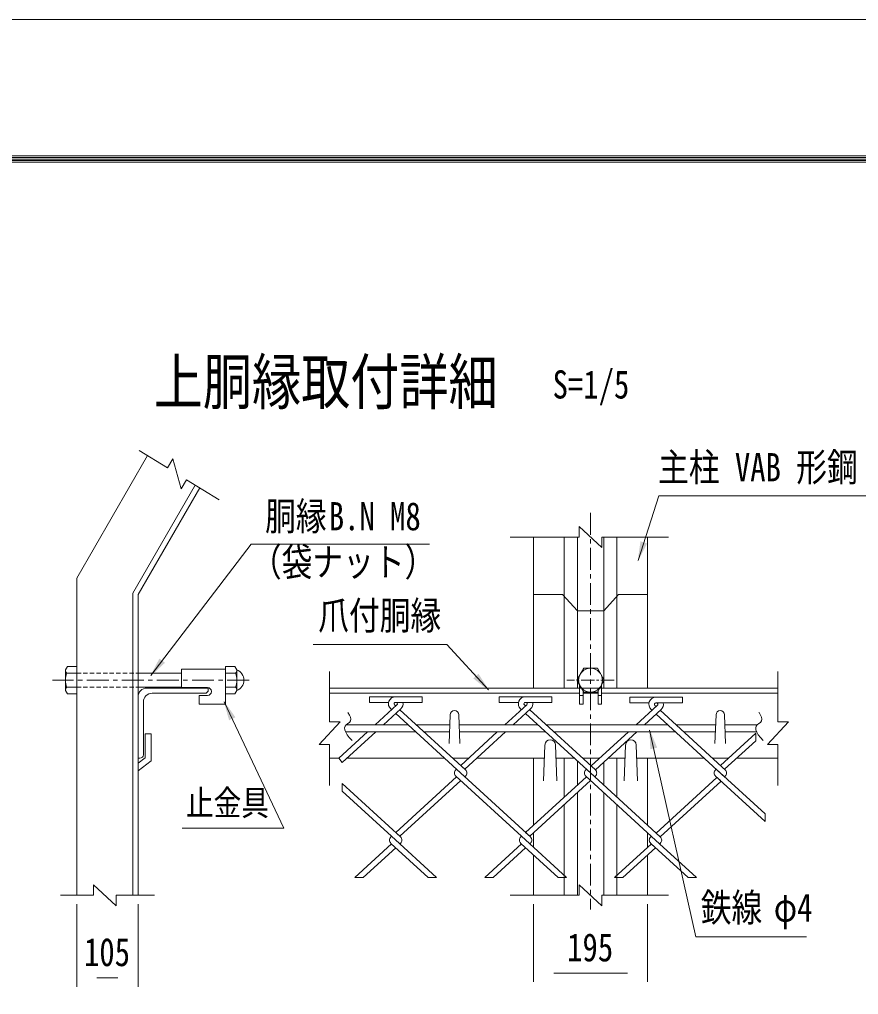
# Model space of a CAD drawing. Units: millimetres, scale not verified, with parts at other scales. Extents: x -4455 to 4455, y -3150 to 3150.
# Drawn here: x 1591 to 3025, y 1483 to 3150 of the extents above; entities that cross this region are included whole.
import ezdxf
from ezdxf.enums import TextEntityAlignment as Align

# ---------------------------------------------------------------- set-up
doc = ezdxf.new("R2010")
doc.units = ezdxf.units.MM
doc.header["$LTSCALE"] = 30
for name, pattern in [('USER1', [1.125, 0.75, -0.125, 0.125, -0.125]), ('USER2', [0.375, 0.25, -0.125]), ('USER4', [2, 1.25, -0.25, 0.25, -0.25])]:
    doc.linetypes.add(name, pattern=pattern)
doc.layers.add('0-0_D-TTL-TXT', color=7, linetype='Continuous')
for name, color, linetype, lineweight in [('0-1_D-STR1', 1, 'Continuous', 18), ('0-2_D-STR3', 3, 'Continuous', 13), ('0-3_D-BMK', 2, 'USER1', 13), ('0-4_D-STR-DIM', 4, 'Continuous', 13), ('0-6_7詳細', 3, 'Continuous', 18), ('0-7_D-STR-TXT', 3, 'Continuous', 13), ('0-8_D-STR2', 2, 'Continuous', 13), ('1-2_D-TTL', 7, 'Continuous', 9)]:
    doc.layers.add(name, color=color, linetype=linetype, lineweight=lineweight)
doc.styles.add('ＭＳ ゴシック', font='')
doc.styles.get('ＭＳ ゴシック').set_extended_font_data('MS Gothic')

msp = doc.modelspace()

# ---------------------------------------------------------------- linework, layer by layer
at = {"layer": '0-1_D-STR1'}
for p, q in [((1809.27, 2404.61), (1688.28, 2195.04)), ((1890.88, 2353.94), (1784.28, 2169.32)), ((1898.53, 2349.19), (1793.28, 2166.91)), ((2469.25, 2265.1), (2469.25, 2006.91)), ((2521.75, 2265.1), (2521.75, 2006.91)), ((2544.25, 2265.1), (2544.25, 2006.91)), ((2589.25, 2265.1), (2589.25, 2006.91)), ((2611.75, 2265.1), (2611.75, 2006.91)), ((2664.25, 2265.1), (2664.25, 2006.91)), ((1688.28, 2195.04), (1688.28, 1652.48)), ((1784.28, 2169.32), (1784.28, 1652.48)), ((1793.28, 2166.91), (1793.28, 1652.48)), ((1808.28, 2006.91), (1913.28, 2006.91)), ((1913.28, 2006.91), (1913.28, 2003.91)), ((2120.68, 2006.91), (2548, 2006.91)), ((2701.75, 2006.91), (2431.75, 2006.91)), ((2585.5, 2006.91), (2887.08, 2006.91)), ((1793.28, 1886.91), (1793.28, 1991.91)), ((1817.28, 1997.91), (1907.28, 1997.91)), ((2120.68, 1997.91), (2548, 1997.91)), ((2554, 1997.91), (2579.5, 1997.91)), ((2585.5, 1997.91), (2887.08, 1997.91)), ((1802.28, 1892.91), (1802.28, 1982.91)), ((1805.11, 1928.72), (1805.11, 1887.72)), ((1815.61, 1928.72), (1805.11, 1928.72)), ((1815.61, 1928.72), (1815.61, 1882.56)), ((1793.28, 1878.58), (1805.11, 1887.72)), ((1793.28, 1886.91), (1796.28, 1886.91)), ((2120.68, 1886.91), (2136.15, 1886.91)), ((2150.36, 1886.91), (2317.05, 1886.91)), ((2331.26, 1886.91), (2358.18, 1886.91)), ((2372.39, 1886.91), (2487.93, 1886.91)), ((2469.25, 1886.91), (2469.25, 1772.21)), ((2507.57, 1886.91), (2539.08, 1886.91)), ((2521.75, 1886.91), (2521.75, 1820.32)), ((2553.29, 1886.91), (2582.35, 1886.91)), ((2596.56, 1886.91), (2625.93, 1886.91)), ((2611.75, 1886.91), (2611.75, 1820.32)), ((2645.57, 1886.91), (2761.11, 1886.91)), ((2664.25, 1886.91), (2664.25, 1772.21)), ((2775.32, 1886.91), (2802.24, 1886.91)), ((2816.45, 1886.91), (2887.08, 1886.91)), ((1793.28, 1865.31), (1815.61, 1882.56)), ((2544.25, 1882.17), (2544.25, 1840.94)), ((2589.25, 1880.21), (2589.25, 1840.94)), ((2544.25, 1827.92), (2544.25, 1652.48)), ((2589.25, 1827.92), (2589.25, 1652.48)), ((2521.75, 1807.3), (2521.75, 1686.32)), ((2611.75, 1807.3), (2611.75, 1686.32)), ((2469.25, 1759.19), (2469.25, 1734.43)), ((2664.25, 1759.19), (2664.25, 1734.43)), ((2469.25, 1721.41), (2469.25, 1652.48)), ((2664.25, 1721.41), (2664.25, 1652.48)), ((2521.75, 1684.29), (2521.75, 1652.48)), ((2611.75, 1684.29), (2611.75, 1652.48))]:
    msp.add_line(p, q, dxfattribs=at)
for centre, radius, start, end in [((1808.28, 1991.91), 15, 90, 180), ((1907.28, 2003.91), 6, 270, 0), ((1817.28, 1982.91), 15, 90, 180), ((1796.28, 1892.91), 6, 270, 0)]:
    msp.add_arc(centre, radius, start, end, dxfattribs=at)
at = {"layer": '0-2_D-STR3'}
for p, q in [((1669.08, 2038.02), (1672.41, 2043.78)), ((1669.08, 2002.5), (1669.08, 2038.02)), ((1672.41, 2043.78), (1688.28, 2043.78)), ((1688.28, 1996.74), (1688.28, 2043.78)), ((1867.71, 2039.22), (1942.71, 2039.22)), ((1867.71, 2039.22), (1867.71, 2007.72)), ((1942.71, 1996.74), (1942.71, 2043.78)), ((1958.59, 2043.78), (1942.71, 2043.78)), ((1942.71, 2039.22), (1942.71, 1979.22)), ((1961.91, 2038.02), (1958.59, 2043.78)), ((1961.91, 2002.5), (1961.91, 2038.02)), ((1671.14, 2032.26), (1688.28, 2032.26)), ((1793.28, 2032.26), (1867.71, 2032.26)), ((1959.85, 2032.26), (1942.71, 2032.26)), ((1669.08, 2002.5), (1672.41, 1996.74)), ((1671.14, 2008.26), (1688.28, 2008.26)), ((1793.28, 2008.26), (1867.71, 2008.26)), ((1867.71, 2007.72), (1911.96, 2007.72)), ((1959.85, 2008.26), (1942.71, 2008.26)), ((1961.91, 2002.5), (1958.59, 1996.74)), ((2548, 2012), (2548, 1979.22)), ((2550.47, 2007.72), (2548, 2007.72)), ((2554, 2001.61), (2554, 1979.22)), ((2583.03, 2007.72), (2585.5, 2007.72)), ((2585.5, 2012), (2585.5, 1979.22)), ((1672.41, 1996.74), (1688.28, 1996.74)), ((1897.71, 1994.22), (1897.71, 1979.22)), ((1897.71, 1994.22), (1911.96, 1994.22)), ((1958.59, 1996.74), (1942.71, 1996.74)), ((2554, 1994.22), (2548, 1994.22)), ((2579.5, 1994.22), (2585.5, 1994.22)), ((1897.71, 1979.22), (1942.71, 1979.22)), ((2554, 1979.22), (2548, 1979.22))]:
    msp.add_line(p, q, dxfattribs=at)
at = {"layer": '0-2_D-STR3', "color": 1, "linetype": 'USER2'}
for p, q in [((1688.28, 2032.26), (1793.28, 2032.26)), ((1688.28, 2008.26), (1793.28, 2008.26))]:
    msp.add_line(p, q, dxfattribs=at)
at = {"layer": '0-2_D-STR3'}
msp.add_lwpolyline([(2543.23, 2020.26), (2554.99, 2040.63), (2578.51, 2040.63), (2590.27, 2020.26), (2578.51, 1999.89), (2554.99, 1999.89)], close=True, dxfattribs=at)
msp.add_lwpolyline([(2579.5, 2001.61), (2579.5, 1979.22), (2585.5, 1979.22)], dxfattribs=at)
msp.add_circle((2566.75, 2020.26), 20.4, dxfattribs=at)
for centre, radius, start, end in [((1678.17, 2038.02), 9.09, 180, 219.3382), ((1952.83, 2038.02), 9.09, 320.6618, 0), ((1955.09, 2020.26), 19.02, 291.00774, 68.99226), ((1705.08, 2020.26), 36, 160.52878, 199.47122), ((1925.91, 2020.26), 36, 340.52878, 19.47122), ((1678.17, 2002.5), 9.09, 140.6618, 180), ((1911.96, 2000.97), 6.75, 270, 90), ((1952.83, 2002.5), 9.09, 0, 39.3382)]:
    msp.add_arc(centre, radius, start, end, dxfattribs=at)
at = {"layer": '0-3_D-BMK', "linetype": 'USER4'}
for p, q in [((2566.75, 2306.48), (2566.75, 1628.19)), ((1982.97, 2020.26), (1646.72, 2020.26))]:
    msp.add_line(p, q, dxfattribs=at)
at = {"layer": '0-3_D-BMK'}
msp.add_line((2607.05, 2020.26), (2526.4, 2020.26), dxfattribs=at)
at = {"layer": '0-4_D-STR-DIM'}
for p, q in [((1843.24, 2383.52), (1795.18, 2413.35)), ((1843.24, 2383.52), (1852.74, 2398.81)), ((1866.69, 2347.77), (1852.74, 2398.81)), ((1876.18, 2363.07), (1866.69, 2347.77)), ((1876.18, 2363.07), (1931.63, 2328.64)), ((1717.08, 1652.48), (1717.08, 1670.48)), ((1755.86, 1634.48), (1717.08, 1670.48)), ((2586.14, 1634.48), (2547.36, 1670.48)), ((2547.36, 1652.48), (2547.36, 1670.48)), ((1717.08, 1652.48), (1660.52, 1652.48)), ((1755.86, 1652.48), (1821.13, 1652.48)), ((1755.86, 1652.48), (1755.86, 1634.48)), ((2547.36, 1652.48), (2429.56, 1652.48)), ((2586.14, 1652.48), (2700.08, 1652.48)), ((2586.14, 1652.48), (2586.14, 1634.48))]:
    msp.add_line(p, q, dxfattribs=at)
at = {"layer": '0-4_D-STR-DIM', "color": 1, "lineweight": 18}
for p, q in [((1688.28, 1637.48), (1688.28, 1496.09)), ((1793.28, 1637.48), (1793.28, 1496.09)), ((2469.25, 1637.48), (2469.25, 1504.2)), ((2664.25, 1637.48), (2664.25, 1504.2)), ((2503.75, 1519.2), (2629.75, 1519.2)), ((1722.78, 1511.09), (1758.78, 1511.09))]:
    msp.add_line(p, q, dxfattribs=at)
at = {"layer": '0-6_7詳細', "color": 4}
for p, q in [((2586.14, 2247.1), (2547.36, 2283.1)), ((2547.36, 2265.1), (2547.36, 2283.1)), ((2547.36, 2265.1), (2429.56, 2265.1)), ((2586.14, 2265.1), (2700.08, 2265.1)), ((2586.14, 2265.1), (2586.14, 2247.1)), ((2120.68, 1949.35), (2120.68, 2034.93)), ((2887.08, 1949.35), (2887.08, 2034.93)), ((2138.68, 1949.35), (2102.68, 1910.57)), ((2120.68, 1949.35), (2138.68, 1949.35)), ((2120.68, 1910.57), (2102.68, 1910.57)), ((2120.68, 1910.57), (2120.68, 1840.38)), ((2887.08, 1910.57), (2869.08, 1910.57)), ((2887.08, 1910.57), (2887.08, 1840.38))]:
    msp.add_line(p, q, dxfattribs=at)
at = {"layer": '0-6_7詳細', "color": 7, "lineweight": 9}
for p, q in [((2589.25, 2138.78), (2614.75, 2166.91)), ((2614.75, 2166.91), (2664.25, 2166.91)), ((2544.25, 2138.78), (2589.25, 2138.78)), ((2550.94, 2006.91), (2582.56, 2006.91)), ((2226.6, 1969.79), (2225.17, 1971.11)), ((2240.81, 1969.79), (2242.25, 1971.11)), ((2325.17, 1912.08), (2326.97, 1961.28)), ((2343.17, 1912.08), (2341.37, 1961.28)), ((2779.47, 1912.08), (2781.27, 1961.28)), ((2797.47, 1912.08), (2795.67, 1961.28)), ((2486.5, 1847.91), (2488.75, 1909.41)), ((2509, 1847.91), (2506.75, 1909.41)), ((2624.5, 1847.91), (2626.75, 1909.41)), ((2647, 1847.91), (2644.75, 1909.41)), ((2574.93, 1856.03), (2573.86, 1855.05))]:
    msp.add_line(p, q, dxfattribs=at)
at = {"layer": '0-6_7詳細'}
for p, q in [((2188.71, 1991.96), (2188.71, 1982.36)), ((2234.14, 1991.96), (2188.71, 1991.96)), ((2233.27, 1991.96), (2278.71, 1991.96)), ((2278.71, 1991.96), (2278.71, 1982.36)), ((2456.17, 1991.96), (2410.74, 1991.96)), ((2410.74, 1991.96), (2410.74, 1982.36)), ((2455.3, 1991.96), (2500.74, 1991.96)), ((2500.74, 1991.96), (2500.74, 1982.36)), ((2633.84, 1990.98), (2633.84, 1981.38)), ((2679.27, 1990.98), (2633.84, 1990.98)), ((2678.4, 1990.98), (2723.84, 1990.98)), ((2723.84, 1990.98), (2723.84, 1981.38)), ((2221.52, 1982.36), (2188.71, 1982.36)), ((2235.77, 1978.19), (2198.36, 1943.91)), ((2242.25, 1971.11), (2212.57, 1943.91)), ((2233.71, 1976.3), (2231.65, 1978.19)), ((2233.27, 1982.36), (2278.71, 1982.36)), ((2234.14, 1982.36), (2233.27, 1982.36)), ((2233.71, 1976.3), (2235.77, 1978.19)), ((2352.9, 1867.09), (2240.81, 1969.79)), ((2443.54, 1982.36), (2410.74, 1982.36)), ((2457.79, 1978.19), (2420.39, 1943.91)), ((2464.28, 1971.11), (2434.6, 1943.91)), ((2448.63, 1969.79), (2447.19, 1971.11)), ((2455.74, 1976.3), (2453.68, 1978.19)), ((2455.3, 1982.36), (2500.74, 1982.36)), ((2456.17, 1982.36), (2455.3, 1982.36)), ((2574.93, 1867.09), (2462.84, 1969.79)), ((2666.64, 1981.38), (2633.84, 1981.38)), ((2680.89, 1977.21), (2644.56, 1943.91)), ((2687.38, 1970.13), (2658.77, 1943.91)), ((2671.73, 1968.81), (2670.29, 1970.13)), ((2678.84, 1975.32), (2676.78, 1977.21)), ((2678.4, 1981.38), (2723.84, 1981.38)), ((2679.27, 1981.38), (2678.4, 1981.38)), ((2798.02, 1866.1), (2685.94, 1968.81)), ((2351.83, 1855.05), (2233.71, 1963.28)), ((2573.86, 1855.05), (2455.74, 1963.28)), ((2796.95, 1854.06), (2678.84, 1962.3)), ((2185.26, 1931.91), (2136.15, 1886.91)), ((2407.29, 1931.91), (2344.72, 1874.58)), ((2421.5, 1931.91), (2351.83, 1868.07)), ((2631.46, 1931.91), (2567.82, 1873.6)), ((2645.67, 1931.91), (2574.93, 1867.09)), ((2849.12, 1929.87), (2788.78, 1874.58)), ((2849.12, 1929.87), (2849.12, 1916.85)), ((2849.12, 1916.85), (2795.88, 1868.07)), ((2337.62, 1868.07), (2336.55, 1867.09)), ((2337.62, 1868.07), (2336.55, 1867.09)), ((2463.91, 1752.34), (2337.62, 1868.07)), ((2352.9, 1867.09), (2344.72, 1874.58)), ((2559.65, 1868.07), (2558.58, 1867.09)), ((2559.65, 1868.07), (2558.58, 1867.09)), ((2685.94, 1752.34), (2559.65, 1868.07)), ((2781.67, 1868.07), (2780.6, 1867.09)), ((2781.67, 1868.07), (2780.6, 1867.09)), ((2865.24, 1791.49), (2781.67, 1868.07)), ((2337.62, 1855.05), (2233.71, 1759.83)), ((2448.63, 1753.32), (2336.55, 1856.03)), ((2352.9, 1856.03), (2351.83, 1855.05)), ((2559.65, 1855.05), (2455.74, 1759.83)), ((2684.87, 1740.3), (2558.58, 1856.03)), ((2782.74, 1854.06), (2678.84, 1758.85)), ((2788.78, 1848.54), (2780.6, 1856.03)), ((2865.24, 1778.47), (2780.6, 1856.03)), ((2796.95, 1856.03), (2795.88, 1855.05)), ((2796.95, 1856.03), (2795.88, 1855.05)), ((2241.88, 1752.34), (2142.26, 1843.63)), ((2142.26, 1830.61), (2142.26, 1843.63)), ((2344.72, 1848.54), (2240.81, 1753.32)), ((2566.75, 1848.54), (2462.84, 1753.32)), ((2789.85, 1847.55), (2685.94, 1752.34)), ((2226.6, 1753.32), (2142.26, 1830.61)), ((2865.24, 1791.49), (2865.24, 1778.47)), ((2226.6, 1753.32), (2225.53, 1752.34)), ((2226.6, 1753.32), (2225.53, 1752.34)), ((2303.61, 1682.76), (2226.6, 1753.32)), ((2241.88, 1752.34), (2233.71, 1759.83)), ((2448.63, 1753.32), (2447.56, 1752.34)), ((2448.63, 1753.32), (2447.56, 1752.34)), ((2525.64, 1682.76), (2448.63, 1753.32)), ((2463.91, 1752.34), (2455.74, 1759.83)), ((2670.66, 1753.32), (2669.59, 1752.34)), ((2670.66, 1753.32), (2669.59, 1752.34)), ((2226.6, 1740.3), (2163.81, 1682.76)), ((2289.4, 1682.76), (2225.53, 1741.28)), ((2241.88, 1741.28), (2240.81, 1740.3)), ((2448.63, 1740.3), (2385.83, 1682.76)), ((2511.43, 1682.76), (2447.56, 1741.28)), ((2463.91, 1741.28), (2462.84, 1740.3)), ((2670.66, 1740.3), (2607.86, 1682.76)), ((2733.46, 1682.76), (2669.59, 1741.28)), ((2677.76, 1733.79), (2669.59, 1741.28)), ((2685.94, 1741.28), (2684.87, 1740.3)), ((2685.94, 1741.28), (2684.87, 1740.3)), ((2747.67, 1682.76), (2684.87, 1740.3)), ((2233.71, 1733.79), (2178.02, 1682.76)), ((2455.74, 1733.79), (2400.04, 1682.76)), ((2677.76, 1733.79), (2622.07, 1682.76)), ((2178.02, 1682.76), (2163.81, 1682.76)), ((2303.61, 1682.76), (2289.4, 1682.76)), ((2400.04, 1682.76), (2385.83, 1682.76)), ((2525.64, 1682.76), (2511.43, 1682.76)), ((2622.07, 1682.76), (2607.86, 1682.76)), ((2747.67, 1682.76), (2733.46, 1682.76))]:
    msp.add_line(p, q, dxfattribs=at)
at = {"layer": '0-6_7詳細', "color": 7, "lineweight": 9}
msp.add_lwpolyline([(2544.25, 2138.78), (2518.75, 2166.91), (2469.25, 2166.91)], dxfattribs=at)
at = {"layer": '0-6_7詳細', "color": 4}
for points in [[(2151.73, 1965.18), (2152.04, 1964.79), (2154.7, 1960.59), (2156.27, 1956.84), (2156.74, 1953.52), (2156.12, 1950.65), (2154.39, 1948.21), (2151.58, 1946.22), (2148.75, 1944.22), (2147, 1941.74), (2146.31, 1938.78), (2146.71, 1935.35), (2148.17, 1931.44), (2150.71, 1927.06), (2154.33, 1922.2), (2159.02, 1916.87)], [(2854.57, 1965.18), (2854.88, 1964.79), (2857.54, 1960.59), (2859.11, 1956.84), (2859.58, 1953.52), (2858.95, 1950.65), (2857.23, 1948.21), (2854.41, 1946.22), (2851.59, 1944.22), (2849.83, 1941.74), (2849.15, 1938.78), (2849.54, 1935.35), (2851.01, 1931.44), (2853.55, 1927.06), (2857.16, 1922.2), (2861.85, 1916.87)], [(2887.08, 1949.35), (2905.08, 1949.35), (2869.08, 1910.57)]]:
    msp.add_lwpolyline(points, dxfattribs=at)
at = {"layer": '0-6_7詳細'}
msp.add_lwpolyline([(2199.47, 1931.91), (2142.26, 1879.48), (2136.15, 1886.91)], dxfattribs=at)
for centre, radius, start, end in [((2233.27, 1979.96), 12, 90, 227.5), ((2455.3, 1979.96), 12, 90, 227.5), ((2678.4, 1978.98), 12, 90, 227.5), ((2233.27, 1979.96), 2.4, 90, 227.5), ((2234.14, 1979.96), 2.4, 312.5, 90), ((2234.14, 1979.96), 12, 312.5, 11.53696), ((2455.3, 1979.96), 2.4, 90, 227.5), ((2456.17, 1979.96), 2.4, 312.5, 90), ((2456.17, 1979.96), 12, 312.5, 11.53696), ((2678.4, 1978.98), 2.4, 90, 227.5), ((2679.27, 1978.98), 2.4, 312.5, 90), ((2679.27, 1978.98), 12, 312.5, 11.53696), ((2341.61, 1861.56), 7.5, 132.5, 227.5), ((2347.83, 1861.56), 7.5, 312.5, 47.5), ((2563.64, 1861.56), 7.5, 132.5, 227.5), ((2569.86, 1861.56), 7.5, 312.5, 47.5), ((2785.67, 1861.56), 7.5, 132.5, 227.5), ((2791.89, 1861.56), 7.5, 312.5, 47.5), ((2230.6, 1746.81), 7.5, 132.5, 227.5), ((2236.82, 1746.81), 7.5, 312.5, 47.5), ((2452.63, 1746.81), 7.5, 132.5, 227.5), ((2458.84, 1746.81), 7.5, 312.5, 47.5), ((2674.66, 1746.81), 7.5, 132.5, 227.5), ((2680.87, 1746.81), 7.5, 312.5, 47.5)]:
    msp.add_arc(centre, radius, start, end, dxfattribs=at)
at = {"layer": '0-6_7詳細', "color": 7, "lineweight": 9}
for centre, radius in [((2334.17, 1961.28), 7.2), ((2788.47, 1961.28), 7.2), ((2497.75, 1909.41), 9), ((2635.75, 1909.41), 9)]:
    msp.add_arc(centre, radius, 0, 180, dxfattribs=at)
at = {"layer": '0-7_D-STR-TXT'}
for points in [[(3042.72, 2335.45), (2683.46, 2335.45), (2647.93, 2225.24)], [(2291.14, 2253), (1986.33, 2253), (1814.88, 2028.11)], [(2936.07, 1581.5), (2746.99, 1581.5), (2667.78, 1934.99)]]:
    msp.add_lwpolyline(points, dxfattribs=at)
at = {"layer": '0-7_D-STR-TXT', "color": 7, "lineweight": 9}
for points in [[(2092.44, 2081.56), (2321.19, 2081.56), (2392.32, 2003.55)], [(1868.83, 1767.47), (2042.41, 1767.47), (1940.5, 1983.35)]]:
    msp.add_lwpolyline(points, dxfattribs=at)
at = {"layer": '0-7_D-STR-TXT'}
for points in [[(2647.23, 2223.05), (2652.11, 2257.73), (2663.51, 2254.05)], [(1813.48, 2026.28), (1829.64, 2057.35), (1839.17, 2050.08)], [(2667.28, 1937.23), (2680.67, 1904.88), (2668.97, 1902.26)]]:
    msp.add_solid(points, dxfattribs=at)
at = {"layer": '0-7_D-STR-TXT', "color": 7}
for points in [[(2393.87, 2001.85), (2366.2, 2023.3), (2375.05, 2031.38)], [(1939.51, 1985.43), (1959.66, 1956.79), (1948.82, 1951.67)]]:
    msp.add_solid(points, dxfattribs=at)
at = {"layer": '0-8_D-STR2', "color": 7, "lineweight": 9}
for p, q in [((2148.53, 1943.91), (2254.85, 1943.91)), ((2269.06, 1943.91), (2326.34, 1943.91)), ((2342.01, 1943.91), (2476.88, 1943.91)), ((2491.09, 1943.91), (2698.91, 1943.91)), ((2713.12, 1943.91), (2780.64, 1943.91)), ((2796.31, 1943.91), (2851.37, 1943.91)), ((2148, 1931.91), (2267.94, 1931.91)), ((2282.15, 1931.91), (2325.9, 1931.91)), ((2342.45, 1931.91), (2489.97, 1931.91)), ((2504.18, 1931.91), (2712, 1931.91)), ((2726.21, 1931.91), (2780.2, 1931.91)), ((2796.75, 1931.91), (2850.83, 1931.91))]:
    msp.add_line(p, q, dxfattribs=at)
at = {"layer": '1-2_D-TTL', "color": 2, "lineweight": 18}
msp.add_lwpolyline([(-4454.85, 3150.21), (4454.85, 3150.21), (4454.85, -3150.21), (-4454.85, -3150.21)], close=True, dxfattribs=at)
at = {"layer": '1-2_D-TTL'}
for points in [[(-4168.47, 2916.87), (4168.47, 2916.87), (4168.47, -2916.87), (-4168.47, -2916.87)], [(-4165.81, 2914.21), (4165.81, 2914.21), (4165.81, -2914.21), (-4165.81, -2914.21)], [(-4163.16, 2911.56), (4163.16, 2911.56), (4163.16, -2911.56), (-4163.16, -2911.56)], [(-4160.51, 2908.91), (4160.51, 2908.91), (4160.51, -2908.91), (-4160.51, -2908.91)], [(-4157.86, 2906.26), (4157.86, 2906.26), (4157.86, -2906.26), (-4157.86, -2906.26)]]:
    msp.add_lwpolyline(points, close=True, dxfattribs=at)

# ---------------------------------------------------------------- texts
at = {"layer": '0-0_D-TTL-TXT', "style": 'ＭＳ ゴシック', "width": 0.8}
msp.add_text('上胴縁取付詳細', height=76.98, dxfattribs=at).set_placement((1819.97, 2469.1), align=Align.BOTTOM_LEFT)
at = {"layer": '0-0_D-TTL-TXT', "color": 3, "style": 'ＭＳ ゴシック', "width": 0.8}
msp.add_text('S=1/5', height=48.17, dxfattribs=at).set_placement((2501.9, 2487.55), align=Align.BOTTOM_LEFT)
at = {"layer": '0-4_D-STR-DIM', "color": 3, "style": 'ＭＳ ゴシック', "width": 0.8}
for s, p in [('195', (2526.75, 1524.95)), ('105', (1700.78, 1516.84))]:
    msp.add_text(s, height=48.17, dxfattribs=at).set_placement(p, align=Align.BOTTOM_LEFT)
at = {"layer": '0-7_D-STR-TXT', "style": 'ＭＳ ゴシック', "width": 0.8}
for s, height, p in [('主柱 VAB 形鋼', 48.17, (2682.18, 2345.99)), ('胴縁', 48.17, (2010.43, 2262.18)), ('B.N M8', 48.17, (2119.28, 2262.18)), ('（袋ナット）', 48.17, (1986.13, 2183.93)), ('爪付胴縁', 48.17, (2101.16, 2092.46)), ('止金具', 43.33, (1875.05, 1775.89)), ('鉄線', 48.17, (2755.14, 1592.97)), ('φ4', 48.17, (2880.06, 1592.97))]:
    msp.add_text(s, height=height, dxfattribs=at).set_placement(p, align=Align.BOTTOM_LEFT)

doc.saveas('drawing.dxf')
